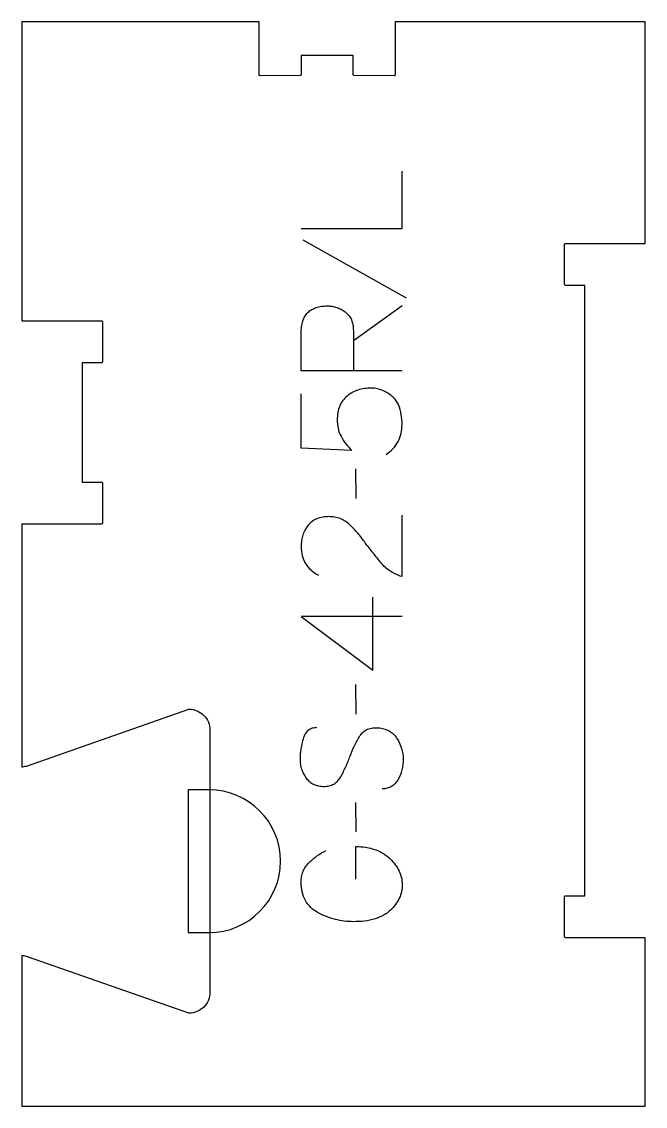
# Model space of a CAD drawing. Extents: x 0 to 186, y 0 to 323.
import ezdxf

# ---------------------------------------------------------------- set-up
doc = ezdxf.new("R2010")
doc.units = 0
for name, color, linetype in [('1_ANYTOOL_1MMDEEP_LABELS_S', 2, 'CONTINUOUS'), ('4_ANYTOOL_CUTTHROUGH_OUTSI', 5, 'CONTINUOUS'), ('5_ANYTOOL_HALF_MILL_9MM_IN', 3, 'CONTINUOUS')]:
    doc.layers.add(name, color=color, linetype=linetype)

msp = doc.modelspace()

# ---------------------------------------------------------------- linework, layer by layer
at = {"layer": '1_ANYTOOL_1MMDEEP_LABELS_S'}
for p, q in [((83.616745, 257.937583), (114.388173, 240.751869)), ((98.702459, 227.98044), (113.188173, 238.437583)), ((99.259602, 189.751869), (99.345316, 180.966155)), ((104.488173, 129.837583), (104.488173, 151.609012)), ((99.259602, 125.551869), (99.345316, 116.766155)), ((99.259602, 90.494726), (99.345316, 81.709012))]:
    msp.add_line(p, q, dxfattribs=at)
for points in [[(83.145316, 261.366155), (113.145316, 261.366155), (113.145316, 278.466155)], [(113.145316, 145.823298), (83.102459, 145.866155), (104.488173, 129.837583)]]:
    msp.add_lwpolyline(points, dxfattribs=at)
for points in [[(113.145316, 218.98044), (83.145316, 218.98044), (83.145316, 230.337583, -0.030274), (83.252332, 232.103396, -0.049), (83.635495, 233.825083, -0.050774), (84.227951, 235.157606, -0.06445), (85.10603, 236.316155, -0.0646), (86.242061, 237.206066, -0.052254), (87.556923, 237.810798, -0.050381), (89.249472, 238.199933, -0.031337), (90.988173, 238.309012, -0.040022), (92.36223, 238.198851, -0.042626), (93.698888, 237.864369, -0.04247), (94.988607, 237.295684, -0.036572), (96.173888, 236.53044, -0.051097), (97.187843, 235.588663, -0.061981), (97.963173, 234.446512, -0.061813), (98.439673, 233.13751, -0.049309), (98.616745, 231.751869, -0.003273), (98.654436, 230.884218, -0.003121), (98.68103, 230.016155, -0.003882), (98.69795, 228.998373, -0.002215), (98.702459, 227.98044), (98.702459, 219.023298)], [(108.388173, 194.037583, 0.051644), (110.408086, 195.772621, 0.067529), (111.95603, 197.926869, 0.067834), (112.860502, 200.383627, 0.054378), (113.145316, 202.994726, 0.039344), (112.910209, 205.977979, 0.059901), (112.095316, 208.844726, 0.055966), (111.418313, 210.059533, 0.047768), (110.504245, 211.110798, 0.046557), (109.238956, 212.106212, 0.031515), (107.83103, 212.894726, 0.047557), (105.951649, 213.583018, 0.064093), (103.973888, 213.837583, 0.035335), (101.976709, 213.696265, 0.045148), (100.03103, 213.237583, 0.045692), (98.319541, 212.487457, 0.046166), (96.773888, 211.437583, 0.060461), (95.502333, 210.102676, 0.060801), (94.588173, 208.501869, 0.059081), (94.024852, 206.538377, 0.040364), (93.859602, 204.494726, 0.051634), (94.126806, 201.914134, 0.068321), (94.995316, 199.48044, 0.044671), (96.42747, 197.238656, 0.031916), (98.188173, 195.237583), (83.145316, 195.966155), (83.145316, 212.166155)], [(113.102459, 176.037583), (113.059602, 157.737583, -0.034491), (111.31227, 158.400361, -0.037732), (109.679245, 159.307226, -0.037744), (108.204609, 160.446521, -0.03482), (106.909602, 161.787583, -0.00859), (104.511019, 164.746808, -0.008791), (102.216745, 167.787583, 0.020588), (99.983302, 170.606872, 0.025206), (97.502459, 173.209012, 0.046908), (96.201217, 174.229607, 0.051091), (94.727459, 174.976869, 0.050722), (93.079284, 175.425602, 0.041139), (91.373888, 175.566155, 0.039396), (89.566302, 175.42351, 0.058519), (87.827459, 174.934012, 0.060358), (86.420343, 174.143454, 0.061397), (85.245316, 173.037583, 0.048006), (84.323357, 171.681626, 0.045901), (83.670316, 170.176869, 0.045216), (83.267757, 168.436808, 0.034258), (83.145316, 166.651869, 0.055622), (83.439303, 164.017298, 0.079896), (84.420316, 161.573298, 0.080617), (86.086016, 159.60391, 0.060287), (88.245316, 158.166155)], [(87.73103, 112.737583, 0.071867), (86.394424, 112.54447, 0.100684), (85.213173, 111.91794, 0.047558), (84.736723, 111.443387, 0.038563), (84.347995, 110.893387, 0.037928), (84.000527, 110.196199, 0.026634), (83.745316, 109.459012, 0.028461), (83.059333, 106.435679, 0.041577), (82.802459, 103.351869, 0.036938), (82.913599, 101.849509, 0.041531), (83.257816, 100.384012, 0.041583), (83.835025, 99.006635, 0.038125), (84.623888, 97.737583, 0.057611), (85.615792, 96.667431, 0.065808), (86.836388, 95.873298, 0.06469), (88.295942, 95.395802, 0.046778), (89.83103, 95.251869, 0.052235), (91.380873, 95.414225, 0.075448), (92.83103, 95.959012, 0.076671), (94.004083, 96.875104, 0.061023), (94.888173, 98.08044, 0.021951), (96.415519, 101.109295, 0.018213), (97.695316, 104.251869, -0.02405), (99.000778, 107.353353, -0.02981), (100.63103, 110.294726, -0.068439), (101.596961, 111.436028, -0.079282), (102.848888, 112.244726, -0.076308), (104.42757, 112.669726, -0.047772), (106.073888, 112.694726, -0.046243), (107.754847, 112.401492, -0.06359), (109.325673, 111.751869, -0.064671), (110.609862, 110.779045, -0.057073), (111.623888, 109.523298, -0.067522), (112.986798, 106.554989, -0.070793), (113.488173, 103.33044, -0.064027), (113.125658, 100.191425, -0.070447), (111.945316, 97.266155, -0.054374), (111.095683, 96.107737, -0.074742), (109.984602, 95.209012, -0.075199), (108.678223, 94.686005, -0.057737), (107.273888, 94.523298)], [(99.345316, 67.609012), (99.388173, 77.38044, -0.031732), (102.395575, 77.11233, -0.048764), (105.313173, 76.36794, -0.050291), (107.623681, 75.258228, -0.060119), (109.63103, 73.673298, -0.036578), (111.117447, 71.941278, -0.050793), (112.277459, 69.982226, -0.051881), (112.945204, 68.029209, -0.053919), (113.188173, 65.98044, -0.055881), (112.981229, 63.945293, -0.055271), (112.33103, 62.00544, -0.05403), (111.171837, 60.079464, -0.038531), (109.673888, 58.394726, -0.067281), (107.562873, 56.847013, -0.049165), (105.141745, 55.823298, -0.047412), (101.937826, 55.150371, -0.028075), (98.659602, 54.966155, -0.03109), (95.968022, 55.133681, -0.031496), (93.31853, 55.635798, -0.031425), (90.690286, 56.48667, -0.02824), (88.18103, 57.644726, -0.064555), (86.029506, 59.17353, -0.078906), (84.404245, 61.239369, -0.076878), (83.429695, 63.86297, -0.050594), (83.145316, 66.666155, -0.039946), (83.278113, 68.325716, -0.052714), (83.713173, 69.928655, -0.053511), (84.428508, 71.311852, -0.05153), (85.416745, 72.516155, -0.040443), (87.839886, 74.556379, -0.04035), (90.559602, 76.18044)]]:
    msp.add_lwpolyline(points, format="xyb", dxfattribs=at)
at = {"layer": '4_ANYTOOL_CUTTHROUGH_OUTSI'}
msp.add_lwpolyline([(185.500988, 50.192487), (161.750988, 50.192487, -0.414214), (161.500988, 50.442487), (161.500988, 62.442487, -0.414214), (161.750988, 62.692487), (167.500988, 62.692487), (167.500988, 244.429034), (161.750988, 244.429034, -0.414214), (161.500988, 244.679034), (161.500988, 256.679034, -0.414214), (161.750988, 256.929034), (185.500988, 256.929034), (185.500988, 322.931353), (111.08862, 322.931353), (111.088618, 320.835185), (111.088601, 307.106863, -0.414366), (110.83847, 306.856863), (98.838451, 306.863128, -0.414061), (98.588581, 307.113128), (98.588581, 312.856864), (83.088581, 312.856927), (83.088581, 307.113193, -0.414061), (82.838712, 306.863193), (70.838692, 306.856928, -0.414367), (70.588561, 307.106928), (70.588579, 320.835231), (70.58858, 322.931353), (0, 322.931353), (0.000148, 233.859484), (23.750988, 233.859484, -0.414214), (24.000988, 233.609484), (24.000988, 221.609484, -0.414214), (23.750988, 221.359484), (18.000988, 221.359484), (18.000988, 185.859484), (23.750988, 185.859484, -0.414214), (24.000988, 185.609484), (24.000988, 173.609484, -0.414214), (23.750988, 173.359484), (0.00032, 173.359484), (0.000423, 101.086926, 0.06178), (1.39519, 101.321916), (49.667732, 118.217449, -0.084368), (49.75032, 118.231484, -0.414214), (56.00032, 111.981484), (56.00032, 33.981484, -0.414214), (49.75032, 27.731484, -0.084368), (49.667732, 27.74552), (1.384125, 44.644633, 0.06117), (0.000505, 44.876039), (0.000814, 0), (185.500817, 0)], format="xyb", close=True, dxfattribs=at)
at = {"layer": '5_ANYTOOL_HALF_MILL_9MM_IN'}
msp.add_lwpolyline([(55.75032, 51.731484, 1), (55.75032, 94.231484), (49.50032, 94.231484), (49.50032, 51.731484)], format="xyb", close=True, dxfattribs=at)

doc.saveas('drawing.dxf')
